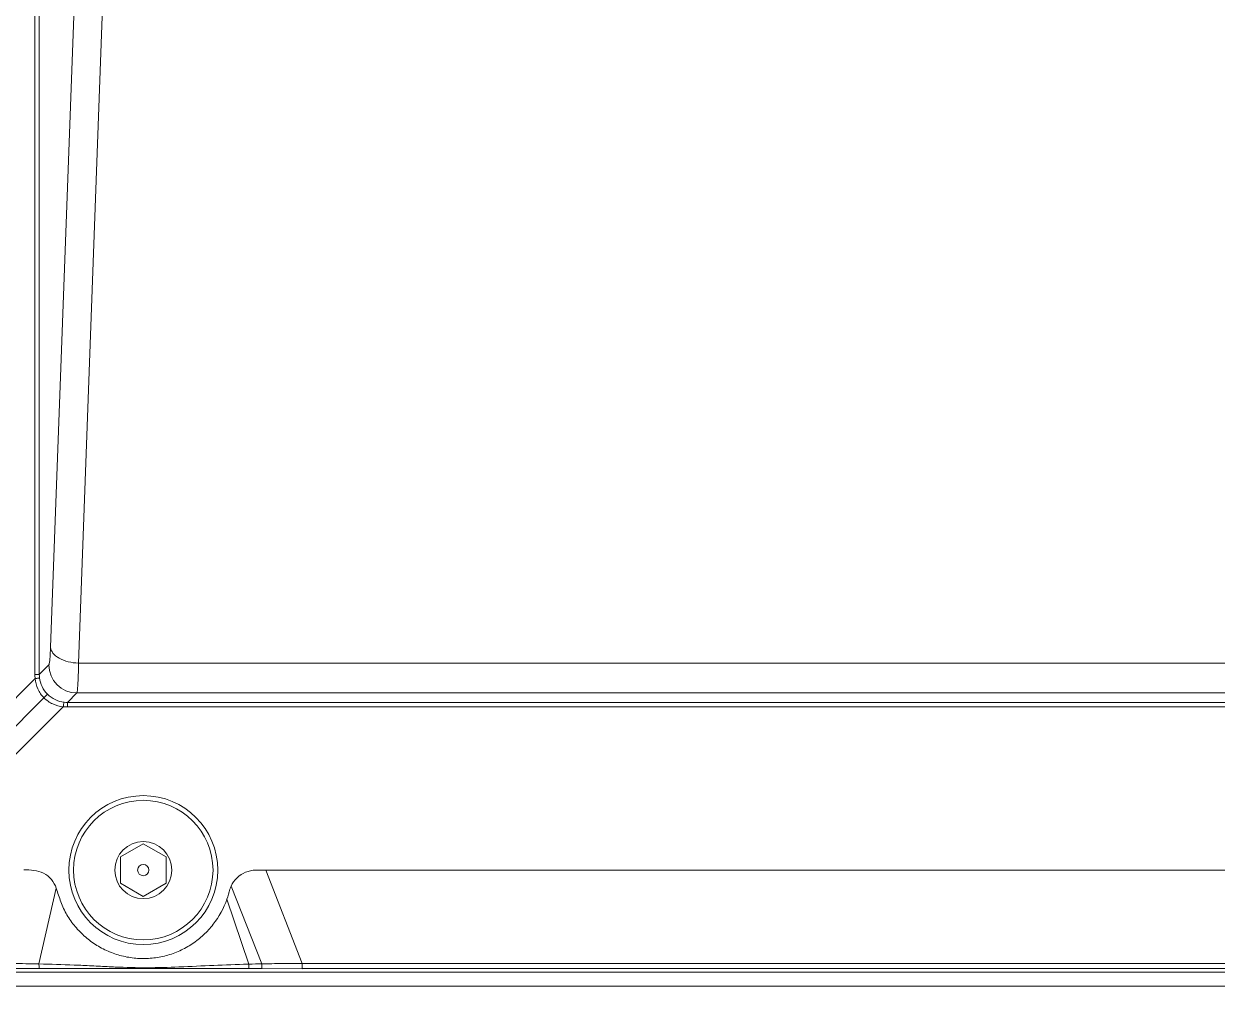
# Model space of a CAD drawing. Header units: millimetres. Extents: x 0 to 4009, y 0 to 2835.
# Drawn here: x 2792.9 to 2877.8, y 1199.9 to 1268.4 of the extents above; entities that cross this region are included whole.
import ezdxf

# ---------------------------------------------------------------- set-up
doc = ezdxf.new("R2010")
doc.units = ezdxf.units.MM
doc.layers.get('0').update_dxf_attribs({"lineweight": 13})

msp = doc.modelspace()

# ---------------------------------------------------------------- linework, layer by layer
for p, q in [((2793.643, 1314.686), (2793.643, 1222.062)), ((2793.959, 1314.686), (2793.959, 1222.062)), ((2796.963, 1284.13), (2794.757, 1224.015)), ((2796.754, 1222.868), (2798.96, 1282.983)), ((2794.636, 1222.74), (2793.959, 1222.062)), ((2796.754, 1222.868), (2939.787, 1222.868)), ((2793.661, 1221.767), (2782.038, 1210.143)), ((2793.643, 1222.062), (2793.959, 1222.062)), ((2788.443, 1214.549), (2794.547, 1220.653)), ((2795.956, 1220.065), (2796.634, 1220.742)), ((2795.956, 1220.065), (2940.585, 1220.065)), ((2795.956, 1220.065), (2795.956, 1219.749)), ((2939.908, 1220.742), (2796.634, 1220.742)), ((2784.037, 1208.144), (2795.661, 1219.767)), ((2793.638, 1217.744), (2795.661, 1219.767)), ((2795.956, 1219.749), (2940.585, 1219.749)), ((2801.361, 1210.011), (2799.738, 1209.074)), ((2802.985, 1209.074), (2801.361, 1210.011)), ((2799.738, 1209.074), (2799.738, 1207.199)), ((2802.985, 1207.199), (2802.985, 1209.074)), ((2926.45, 1208.133), (2810.092, 1208.133)), ((2812.666, 1201.479), (2810.092, 1208.133)), ((2795.168, 1206.839), (2793.935, 1201.456)), ((2799.738, 1207.199), (2801.361, 1206.261)), ((2801.361, 1206.261), (2802.985, 1207.199)), ((2807.609, 1206.994), (2809.811, 1201.46)), ((2807.318, 1206.065), (2808.884, 1201.439)), ((2808.884, 1201.439), (2808.81, 1201.436)), ((2808.884, 1201.439), (2808.81, 1201.437)), ((2809.811, 1201.46), (2809.803, 1201.118)), ((2812.666, 1201.479), (2923.875, 1201.479)), ((2812.666, 1201.117), (2812.666, 1201.479)), ((2780.03, 1200.874), (2956.511, 1200.874)), ((2793.944, 1201.118), (2791.434, 1201.118)), ((2795.987, 1201.121), (2793.944, 1201.118)), ((2795.986, 1201.122), (2799.353, 1201.127)), ((2799.353, 1201.128), (2795.987, 1201.121)), ((2803.931, 1201.239), (2803.902, 1201.238)), ((2803.931, 1201.239), (2803.902, 1201.239)), ((2808.821, 1201.119), (2803.904, 1201.128)), ((2808.875, 1201.119), (2808.821, 1201.119)), ((2809.803, 1201.118), (2808.875, 1201.119)), ((2812.666, 1201.117), (2809.803, 1201.118)), ((2923.875, 1201.118), (2812.666, 1201.118)), ((2780.03, 1199.874), (2956.511, 1199.874))]:
    msp.add_line(p, q)
for radius in [5.3, 4.965, 2.03, 0.406]:
    msp.add_circle((2801.361, 1208.136), radius)
for centre, radius, start, end in [((2796.64, 1222.746), 2.004, 180.18855, 269.81141), ((2796.049, 1222.061), 2.405, 179.96556, 187.02239), ((2795.904, 1222.061), 1.945, 179.95787, 186.9493), ((2795.955, 1222.01), 1.945, 263.05235, 270.04211), ((2795.955, 1222.157), 2.407, 262.98076, 270.0311), ((2790.534, 1057.132), 144.364, 87.65757, 88.65008), ((2812.399, 1069.552), 131.934, 91.12414, 91.52667), ((2802.948, 1284.166), 83.008, 267.22929, 267.52013), ((2801.602, 91.781), 1109.349, 89.88108, 90.116155)]:
    msp.add_arc(centre, radius, start, end)
for points, knots in [([(2794.757, 1224.015), (2794.751, 1223.845), (2794.74, 1223.604), (2794.721, 1223.303), (2794.706, 1223.122), (2794.69, 1222.975), (2794.675, 1222.863), (2794.658, 1222.789), (2794.646, 1222.749), (2794.636, 1222.74)], [0, 0, 0, 0, 0.396255, 0.56257, 0.704311, 0.819953, 0.908137, 0.96808, 1, 1, 1, 1]), ([(2794.757, 1224.015), (2794.763, 1223.94), (2794.801, 1223.786), (2794.93, 1223.573), (2795.125, 1223.378), (2795.474, 1223.142), (2796.024, 1222.936), (2796.504, 1222.874), (2796.754, 1222.868)], [0, 0, 0, 0, 0.090368, 0.188659, 0.298136, 0.420102, 0.696599, 1, 1, 1, 1]), ([(2796.754, 1222.868), (2796.748, 1222.585), (2796.737, 1222.184), (2796.718, 1221.682), (2796.703, 1221.381), (2796.688, 1221.136), (2796.672, 1220.949), (2796.658, 1220.832), (2796.644, 1220.77), (2796.638, 1220.749), (2796.634, 1220.742)], [0, 0, 0, 0, 0.397995, 0.564643, 0.70672, 0.822481, 0.910546, 0.969805, 0.988501, 1, 1, 1, 1]), ([(2793.661, 1221.766), (2793.701, 1221.772), (2793.775, 1221.783), (2793.86, 1221.797), (2793.915, 1221.808), (2793.944, 1221.814), (2793.961, 1221.82), (2793.971, 1221.823), (2793.973, 1221.825)], [0, 0, 0, 0, 0.38118, 0.69946, 0.819448, 0.909832, 0.970054, 1, 1, 1, 1]), ([(2793.661, 1221.767), (2793.681, 1221.512), (2793.814, 1221.007), (2794.11, 1220.577), (2794.291, 1220.397)], [0, 0, 0, 0, 0.499948, 1, 1, 1, 1]), ([(2794.547, 1220.653), (2794.39, 1220.809), (2794.13, 1221.176), (2794, 1221.607), (2793.973, 1221.825)], [0, 0, 0, 0, 0.501923, 1, 1, 1, 1]), ([(2794.291, 1220.397), (2794.471, 1220.216), (2794.901, 1219.92), (2795.406, 1219.787), (2795.661, 1219.767)], [0, 0, 0, 0, 0.499956, 1, 1, 1, 1]), ([(2795.72, 1220.079), (2795.501, 1220.106), (2795.071, 1220.236), (2794.703, 1220.496), (2794.547, 1220.653)], [0, 0, 0, 0, 0.498083, 1, 1, 1, 1]), ([(2795.661, 1219.767), (2795.667, 1219.807), (2795.677, 1219.881), (2795.692, 1219.967), (2795.703, 1220.022), (2795.709, 1220.05), (2795.714, 1220.067), (2795.717, 1220.077), (2795.72, 1220.079)], [0, 0, 0, 0, 0.384155, 0.702599, 0.821838, 0.911237, 0.970561, 1, 1, 1, 1]), ([(2795.168, 1206.839), (2795.096, 1207.066), (2794.855, 1207.493), (2794.283, 1207.954), (2793.576, 1208.142), (2793.098, 1208.156), (2792.858, 1208.156)], [0, 0, 0, 0, 0.249519, 0.499137, 0.749222, 1, 1, 1, 1]), ([(2810.092, 1208.133), (2809.97, 1208.133), (2809.726, 1208.14), (2809.36, 1208.144), (2808.995, 1208.1), (2808.528, 1207.954), (2808.004, 1207.619), (2807.714, 1207.213), (2807.609, 1206.994)], [0, 0, 0, 0, 0.125272, 0.250593, 0.375862, 0.501122, 0.750574, 1, 1, 1, 1]), ([(2807.318, 1206.065), (2807.09, 1205.425), (2806.587, 1204.512), (2805.671, 1203.502), (2804.865, 1202.867), (2803.967, 1202.37), (2802.999, 1202.022), (2801.986, 1201.838), (2800.956, 1201.822), (2799.938, 1201.973), (2798.957, 1202.285), (2798.042, 1202.751), (2797.218, 1203.363), (2796.495, 1204.091), (2795.994, 1204.786), (2795.682, 1205.392), (2795.426, 1206.025), (2795.273, 1206.514), (2795.168, 1206.839)], [0, 0, 0, 0, 0.12462, 0.186994, 0.249369, 0.311855, 0.374413, 0.43706, 0.499757, 0.562431, 0.625061, 0.68753, 0.749916, 0.812501, 0.87496, 0.90611, 0.937332, 1, 1, 1, 1]), ([(2807.609, 1206.994), (2807.574, 1206.921), (2807.457, 1206.617), (2807.4, 1206.295), (2807.318, 1206.065)], [0, 0, 0, 0, 0.250162, 1, 1, 1, 1]), ([(2793.935, 1201.456), (2793.31, 1201.471), (2792.477, 1201.479), (2791.643, 1201.479), (2791.435, 1201.479)], [0, 0, 0, 0, 0.74966, 1, 1, 1, 1]), ([(2793.935, 1201.456), (2793.935, 1201.413), (2793.936, 1201.334), (2793.937, 1201.241), (2793.939, 1201.181), (2793.94, 1201.15), (2793.942, 1201.131), (2793.943, 1201.121), (2793.944, 1201.118)], [0, 0, 0, 0, 0.382938, 0.704662, 0.825261, 0.915125, 0.973569, 1, 1, 1, 1]), ([(2798.935, 1201.255), (2798.518, 1201.275), (2797.684, 1201.32), (2796.851, 1201.358), (2796.434, 1201.376)], [0, 0, 0, 0, 0.500429, 1, 1, 1, 1]), ([(2808.81, 1201.437), (2807.997, 1201.415), (2806.37, 1201.362), (2804.745, 1201.275), (2803.931, 1201.239)], [0, 0, 0, 0, 0.499557, 1, 1, 1, 1]), ([(2808.884, 1201.439), (2808.884, 1201.398), (2808.883, 1201.323), (2808.881, 1201.235), (2808.879, 1201.179), (2808.878, 1201.15), (2808.876, 1201.131), (2808.876, 1201.122), (2808.875, 1201.119)], [0, 0, 0, 0, 0.382852, 0.703188, 0.82362, 0.913754, 0.972782, 1, 1, 1, 1]), ([(2812.666, 1201.479), (2812.428, 1201.478), (2811.952, 1201.48), (2811, 1201.479), (2810.286, 1201.469), (2809.811, 1201.46)], [0, 0, 0, 0, 0.250003, 0.500006, 1, 1, 1, 1]), ([(2803.902, 1201.238), (2803.145, 1201.206), (2801.629, 1201.165), (2800.113, 1201.203), (2799.356, 1201.235)], [0, 0, 0, 0, 0.499937, 1, 1, 1, 1])]:
    msp.add_open_spline(points, degree=3, knots=knots)

doc.saveas('drawing.dxf')
